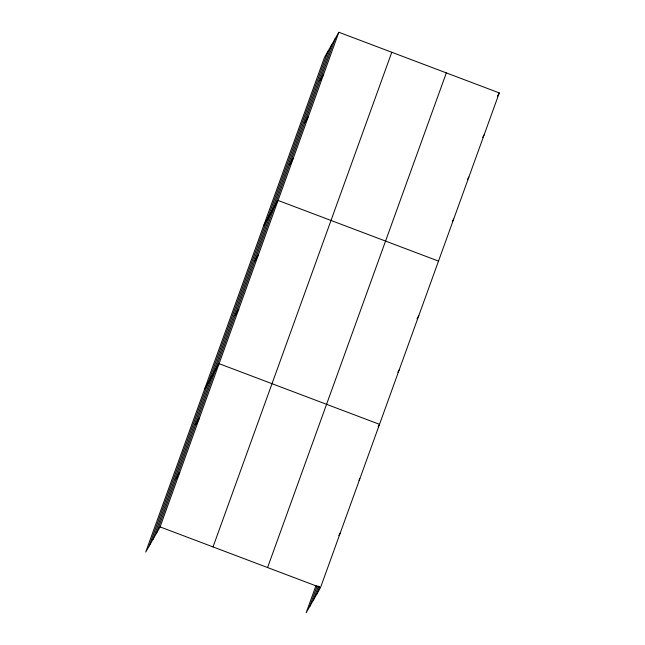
<?xml version="1.0" encoding="UTF-8"?>
<svg xmlns="http://www.w3.org/2000/svg" width="645" height="645" viewBox="0 0 645 645"><rect width="100%" height="100%" fill="white"/><g stroke="black" fill="none" stroke-linecap="round" stroke-linejoin="round"><path stroke-width="0.97" d="M149.253 545.888L328.007 51.237M152.897 539.502L331.651 44.852M156.429 533.31L335.182 38.66M338.835 32.25L324.475 57.429L145.722 552.08L160.081 526.9L338.835 32.25L499.278 92.92L320.525 587.571L306.165 612.75L315.994 585.547M213.027 546.92L391.781 52.269M267.578 567.552L446.332 72.901M309.697 606.558L317.155 585.918M313.341 600.173L318.42 586.103M316.872 593.981L319.581 586.474M319.985 80.706L323.645 74.296M304.795 122.752L308.447 116.342M289.597 164.798L293.257 158.388M263.7 225.613L278.06 200.434L438.503 261.104M254.743 261.249L258.395 254.839M235.078 315.663L238.739 309.253M204.707 388.846L219.074 363.667L379.518 424.337L378.147 426.74M195.758 424.483L199.41 418.081M176.093 478.896L179.745 472.487M497.448 96.121L499.278 92.92M482.71 137.369L484.081 134.966M467.52 179.415L468.891 177.012M452.322 221.461L453.693 219.058M417.009 318.719L418.839 315.51M397.804 372.326L399.174 369.924M358.934 480.348L359.854 478.743M338.819 535.56L340.189 533.157M160.081 526.9L320.525 587.571"/></g></svg>
